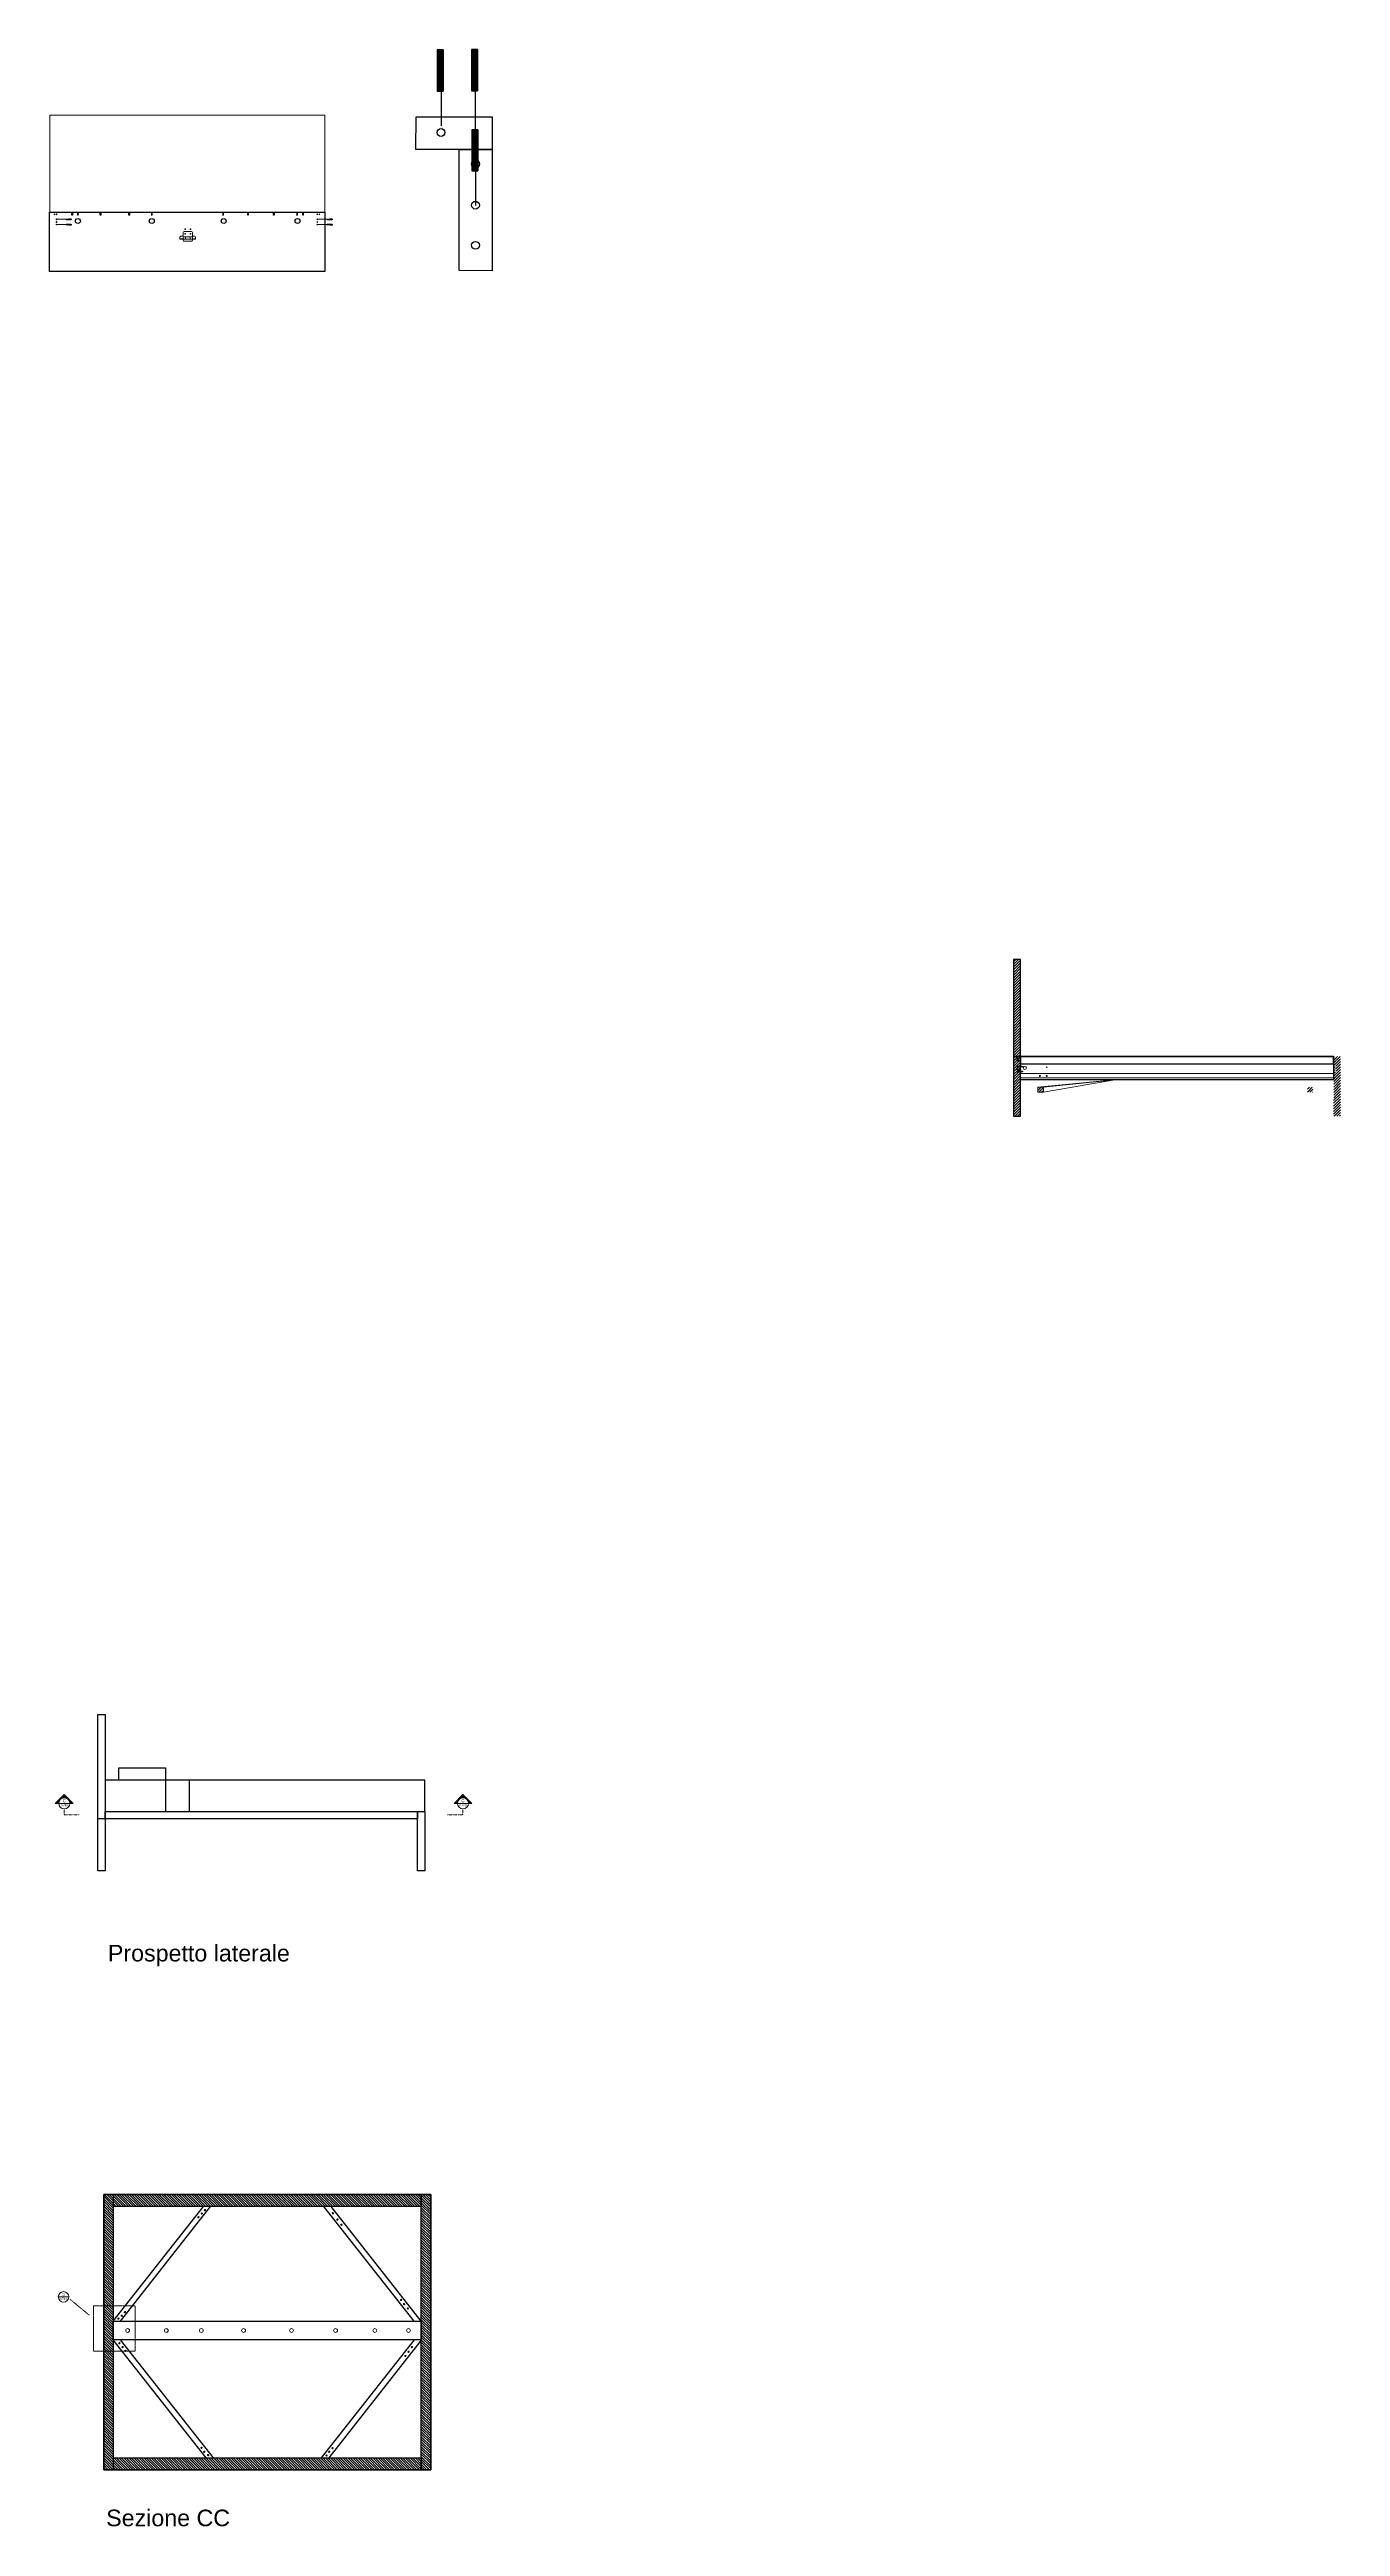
# Model space of a CAD drawing. Header units: millimetres. Extents: x -65822 to 124962, y -17646 to 50330.
# Drawn here: x 5675 to 13926, y 1376 to 17208 of the extents above; entities that cross this region are included whole.
import ezdxf
from ezdxf.enums import TextEntityAlignment as Align

# ---------------------------------------------------------------- set-up
doc = ezdxf.new("R2010")
doc.units = ezdxf.units.MM
doc.header["$MEASUREMENT"] = 0
doc.linetypes.add('DASHDOT', pattern=[1, 0.5, -0.25, 0, -0.25])
doc.linetypes.add('HIDDEN', pattern=[0.375, 0.25, -0.125])
for name, color, linetype, lineweight in [('A-ANNO-SYMB', 3, 'Continuous', 18), ('Arredi', 3, 'Continuous', 30), ('Dettagli', 210, 'Continuous', 5), ('qqqq', 5, 'Continuous', 30), ('Simbologia', 2, 'DASHDOT', 18), ('Tratteggi', 2, 'HIDDEN', 15)]:
    doc.layers.add(name, color=color, linetype=linetype, lineweight=lineweight)
doc.layers.add('Testo', color=1, linetype='Continuous')
doc.styles.add('ARIAL', font='Arial.ttf')
doc.styles.get("Standard").update_dxf_attribs({"font": 'Arial.ttf'})
pattern_1 = [(315, (4611.749, 19039.643), (7.954951, 7.954951), [])]

# ---------------------------------------------------------------- blocks, each defined once
blk = doc.blocks.new('DETAGLI')
at = {"layer": 'A-ANNO-SYMB', "linetype": 'Continuous'}
blk.add_line((486.7, 356.2), (504.8, 356.2), dxfattribs=at)
blk.add_circle((495.7, 356.2), 9.05, dxfattribs=at)
for tag, p in [('SEZIONE', (495.7, 354.7)), ('TAVOLA', (495.7, 362.8))]:
    blk.add_attdef(tag, text='', height=5, dxfattribs=at).set_placement(p, align=Align.TOP_CENTER)
blk = doc.blocks.new('SYMBOL')
at = {"layer": 'A-ANNO-SYMB', "linetype": 'Continuous', "lineweight": 20}
h = blk.add_hatch(color=256, dxfattribs=at)
h.dxf.hatch_style = 1
h.paths.add_polyline_path([(11.206, 4.948), (11.316, 4.948, -1), (11.678, 4.948), (11.788, 4.948), (11.497, 5.241)])
at = {"linetype": 'Continuous', "lineweight": 20}
blk.add_line((11.316, 4.948), (11.678, 4.948), dxfattribs=at)
at = {"layer": 'A-ANNO-SYMB', "linetype": 'Continuous', "lineweight": 20}
for p, q in [((11.206, 4.948), (11.497, 5.241)), ((11.316, 4.948), (11.206, 4.948)), ((11.788, 4.948), (11.497, 5.241)), ((11.678, 4.948), (11.788, 4.948))]:
    blk.add_line(p, q, dxfattribs=at)
blk.add_circle((11.497, 4.948), 0.181, dxfattribs=at)
for tag, p in [('SEZIONE', (11.497, 4.918)), ('TAVOLA', (11.497, 5.08))]:
    blk.add_attdef(tag, text='', height=0.1, dxfattribs=at).set_placement(p, align=Align.TOP_CENTER)

msp = doc.modelspace()

# ---------------------------------------------------------------- hatches: boundary and pattern name
at = {"layer": 'Dettagli'}
h = msp.add_hatch(dxfattribs=at)
h.set_pattern_fill('ANSI31', color=256, scale=90, angle=-90)
h.set_pattern_definition(pattern_1)
h.paths.add_polyline_path([(8051, 3422), (8051, 3499), (6081, 3499), (6081, 3422)])
h.paths.add_polyline_path([(8051, 1739), (8051, 1815), (6081, 1815), (6081, 1739)])
h.paths.add_polyline_path([(6081, 1739), (6081, 3499), (6021, 3499), (6021, 3422), (6021, 1739)])
h = msp.add_hatch(dxfattribs=at)
h.set_pattern_fill('ANSI31', color=256, scale=90, angle=-90)
h.set_pattern_definition(pattern_1)
h.paths.add_polyline_path([(8111, 3499), (8051, 3499), (8051, 3422), (8051, 1739), (8111, 1739)])
at = {"layer": 'qqqq'}
h = msp.add_hatch(dxfattribs=at)
h.set_pattern_fill('ANSI31', color=0, scale=97)
h.set_pattern_definition([(45, (-6909.345, -12513.192), (-8.5736697, 8.5736697), [])])
h.paths.add_polyline_path([(11881, 11391), (11836, 11391), (11836, 10771), (11881, 10771)])
h.paths.add_polyline_path([(11881, 10673), (11877, 10673), (11877, 10674, -0.469008), (11877, 10681), (11877, 10679), (11881, 10679), (11881, 10687), (11860, 10687), (11860, 10690), (11881, 10690), (11881, 10705), (11877, 10705), (11877, 10706, -0.469008), (11877, 10713), (11877, 10711), (11881, 10711), (11881, 10746), (11860, 10746), (11860, 10749), (11881, 10749), (11881, 10771), (11861, 10771, -0.396733), (11855, 10771), (11836, 10771), (11836, 10391), (11881, 10391)])
h.paths.add_polyline_path([(11859, 10678), (11856, 10676), (11859, 10675, -0.158696)], flags=16)
h.paths.add_polyline_path([(11859, 10678), (11862, 10678), (11864, 10678), (11866, 10678), (11868, 10678), (11871, 10678), (11873, 10678), (11875, 10678, 0.266572), (11876, 10674), (11874, 10674), (11871, 10674), (11869, 10674), (11866, 10674), (11864, 10674), (11862, 10674), (11860, 10674, -0.254029)], flags=16)
h.paths.add_polyline_path([(11861, 10678), (11863, 10678), (11866, 10678), (11868, 10678), (11870, 10678), (11872, 10678), (11873, 10678, 0.23266), (11874, 10674), (11872, 10674), (11870, 10674), (11867, 10674), (11865, 10674), (11862, 10674), (11862, 10674, -0.221988)], flags=0)
h.paths.add_polyline_path([(11859, 10709), (11856, 10708), (11859, 10706, -0.158696)], flags=16)
h.paths.add_polyline_path([(11859, 10710), (11862, 10710), (11864, 10710), (11866, 10710), (11868, 10710), (11871, 10710), (11873, 10710), (11875, 10710, 0.266572), (11876, 10706), (11874, 10706), (11871, 10706), (11869, 10706), (11866, 10706), (11864, 10706), (11862, 10706), (11860, 10706, -0.254029)], flags=16)
h.paths.add_polyline_path([(11861, 10710), (11863, 10710), (11866, 10710), (11868, 10710), (11870, 10710), (11872, 10710), (11873, 10710, 0.23266), (11874, 10706), (11872, 10706), (11870, 10706), (11867, 10706), (11865, 10706), (11862, 10706), (11862, 10706, -0.221988)], flags=0)
h.paths.add_polyline_path([(11858, 10758), (11859, 10756), (11860, 10758, -0.158696)], flags=16)
h.paths.add_polyline_path([(11857, 10759), (11857, 10761), (11857, 10763), (11857, 10765), (11857, 10768), (11857, 10770), (11857, 10768, 0.252715), (11861, 10769), (11861, 10768), (11861, 10766), (11861, 10764), (11861, 10761), (11861, 10759, -0.254029)], flags=16)
h.paths.add_polyline_path([(11857, 10763), (11857, 10765), (11857, 10767, 0.23013), (11861, 10768), (11861, 10766), (11861, 10764), (11861, 10762), (11861, 10761, -0.221988), (11857, 10761)], flags=0)
h.paths.add_polyline_path([(13926, 10771), (13881, 10771), (13881, 10749), (13901, 10749), (13901, 10746), (13881, 10746), (13881, 10726), (13881, 10709), (13884, 10709), (13886, 10710), (13886, 10710), (13884, 10710), (13884, 10707), (13884, 10690), (13901, 10690), (13901, 10687), (13881, 10687), (13881, 10677), (13884, 10677), (13886, 10678), (13886, 10678), (13884, 10678), (13884, 10675), (13881, 10391), (13926, 10391)])
h.paths.add_polyline_path([(13902, 10675), (13905, 10676), (13902, 10678, -0.158696)], flags=16)
h.paths.add_polyline_path([(13899, 10674), (13896, 10674), (13894, 10674), (13891, 10674), (13889, 10674), (13887, 10674), (13885, 10674), (13887, 10674, 0.24604), (13888, 10678), (13889, 10678), (13891, 10678), (13893, 10678), (13895, 10678), (13898, 10678), (13900, 10678), (13902, 10678, -0.254029), (13901, 10674)], flags=16)
h.paths.add_polyline_path([(13900, 10678), (13899, 10678, -0.22364), (13899, 10674), (13899, 10674, 0.221988)], flags=0)
h.paths.add_polyline_path([(13895, 10674), (13892, 10674), (13890, 10674), (13888, 10674, 0.228766), (13889, 10678), (13890, 10678), (13893, 10678), (13895, 10678), (13898, 10678, -0.225205), (13897, 10674)], flags=0)
h.paths.add_polyline_path([(13902, 10706), (13905, 10708), (13902, 10709, -0.158696)], flags=16)
h.paths.add_polyline_path([(13899, 10706), (13896, 10706), (13894, 10706), (13891, 10706), (13889, 10706), (13887, 10706), (13885, 10706), (13887, 10706, 0.24604), (13888, 10710), (13889, 10710), (13891, 10710), (13893, 10710), (13895, 10710), (13898, 10710), (13900, 10710), (13902, 10710, -0.254029), (13901, 10706)], flags=16)
h.paths.add_polyline_path([(13900, 10710), (13899, 10710, -0.22364), (13899, 10706), (13899, 10706, 0.221988)], flags=0)
h.paths.add_polyline_path([(13895, 10706), (13892, 10706), (13890, 10706), (13888, 10706, 0.228766), (13889, 10710), (13890, 10710), (13893, 10710), (13895, 10710), (13898, 10710, -0.225205), (13897, 10706)], flags=0)
h.paths.add_polyline_path([(12027, 10576), (11992, 10576), (11992, 10544), (12027, 10544)])
h.paths.add_polyline_path([(13750, 10575), (13714, 10575), (13714, 10544), (13750, 10544)])

# ---------------------------------------------------------------- linework, layer by layer
at = {"layer": 'Arredi', "color": 0}
for p, q in [((8152, 17206), (8152, 16943)), ((8161, 17206), (8161, 16943)), ((8168, 17206), (8168, 16943)), ((8175, 17206), (8175, 16943)), ((8182, 17206), (8182, 16943)), ((8191, 17206), (8191, 16943)), ((8371, 17208), (8371, 16945)), ((8379, 17208), (8379, 16945)), ((8387, 17208), (8387, 16945)), ((8393, 17208), (8393, 16945)), ((8401, 17208), (8401, 16945)), ((8410, 17208), (8410, 16945)), ((8395, 16945), (8395, 16647)), ((8177, 16939), (8177, 16721)), ((8017, 16570), (8018, 16779)), ((8373, 16696), (8373, 16433)), ((8382, 16696), (8382, 16433)), ((8389, 16696), (8389, 16433)), ((8396, 16696), (8396, 16433)), ((8403, 16696), (8403, 16433)), ((8412, 16696), (8412, 16433)), ((8398, 16429), (8398, 16211)), ((5818, 16169), (5818, 16149)), ((5819, 16169), (5819, 16149)), ((5820, 16169), (5820, 16149)), ((5820, 16169), (5820, 16149)), ((5821, 16169), (5821, 16149)), ((5821, 16169), (5821, 16149)), ((5999, 16169), (5999, 16149)), ((6000, 16169), (6000, 16149)), ((6000, 16169), (6000, 16149)), ((6001, 16169), (6001, 16149)), ((6001, 16169), (6001, 16149)), ((6002, 16169), (6002, 16149)), ((6182, 16169), (6182, 16149)), ((6183, 16169), (6183, 16149)), ((6184, 16169), (6184, 16149)), ((6184, 16169), (6184, 16149)), ((6185, 16169), (6185, 16149)), ((6186, 16169), (6186, 16149)), ((6942, 16169), (6942, 16149)), ((6943, 16169), (6943, 16149)), ((6943, 16169), (6943, 16149)), ((6944, 16169), (6944, 16149)), ((6944, 16169), (6944, 16149)), ((6945, 16169), (6945, 16149)), ((7107, 16169), (7107, 16149)), ((7108, 16169), (7108, 16149)), ((7108, 16169), (7108, 16149)), ((7109, 16169), (7109, 16149)), ((7109, 16169), (7109, 16149)), ((7110, 16169), (7110, 16149)), ((7293, 16169), (7293, 16149)), ((7294, 16169), (7294, 16149)), ((7295, 16169), (7295, 16149)), ((7295, 16169), (7295, 16149)), ((7296, 16169), (7296, 16149)), ((7296, 16169), (7296, 16149)), ((11859, 10709), (11856, 10708)), ((11856, 10708), (11859, 10706)), ((11859, 10678), (11856, 10676)), ((11856, 10676), (11859, 10675)), ((11860, 10710), (11859, 10709)), ((11859, 10710), (11859, 10710)), ((11859, 10706), (11860, 10706)), ((11860, 10678), (11859, 10678)), ((11859, 10678), (11859, 10678)), ((11859, 10674), (11860, 10674)), ((11860, 10749), (11881, 10749)), ((11860, 10749), (11881, 10749)), ((11860, 10748), (11881, 10748)), ((11860, 10748), (11881, 10748)), ((11860, 10747), (11881, 10747)), ((11860, 10746), (11881, 10746)), ((11860, 10690), (11881, 10690)), ((11860, 10689), (11881, 10689)), ((11860, 10689), (11881, 10689)), ((11860, 10688), (11881, 10688)), ((11860, 10687), (11881, 10687)), ((11860, 10687), (11881, 10687)), ((11861, 10710), (11862, 10710)), ((11861, 10678), (11862, 10678)), ((11862, 10706), (11862, 10706)), ((11862, 10674), (11862, 10674)), ((11863, 10710), (11864, 10710)), ((11863, 10678), (11864, 10678)), ((11864, 10706), (11865, 10706)), ((11864, 10674), (11865, 10674)), ((11866, 10710), (11866, 10710)), ((11866, 10706), (11867, 10706)), ((11866, 10678), (11866, 10678)), ((11866, 10674), (11867, 10674)), ((11868, 10710), (11868, 10710)), ((11868, 10678), (11868, 10678)), ((11869, 10706), (11870, 10706)), ((11869, 10674), (11870, 10674)), ((11870, 10710), (11871, 10710)), ((11870, 10678), (11871, 10678)), ((11871, 10706), (11872, 10706)), ((11871, 10674), (11872, 10674)), ((11872, 10710), (11873, 10710)), ((11872, 10678), (11873, 10678)), ((11874, 10706), (11874, 10706)), ((11874, 10674), (11874, 10674)), ((11875, 10710), (11875, 10710)), ((11875, 10678), (11875, 10678)), ((11876, 10706), (11877, 10706)), ((11876, 10674), (11877, 10674)), ((11877, 10705), (11877, 10705)), ((11877, 10674), (11877, 10674))]:
    msp.add_line(p, q, dxfattribs=at)
at = {"layer": 'Arredi', "color": 0, "linetype": 'Continuous'}
for p, q in [((11857, 10770), (11857, 10770)), ((11857, 10767), (11857, 10768)), ((11861, 10768), (11861, 10769)), ((11861, 10766), (11861, 10766)), ((11857, 10765), (11857, 10765)), ((11857, 10763), (11857, 10763)), ((11857, 10761), (11857, 10761)), ((11857, 10759), (11857, 10758)), ((11857, 10758), (11857, 10759)), ((11858, 10758), (11859, 10756)), ((11859, 10756), (11860, 10758)), ((11861, 10764), (11861, 10764)), ((11861, 10761), (11861, 10762)), ((11861, 10759), (11861, 10759))]:
    msp.add_line(p, q, dxfattribs=at)
at = {"layer": 'Arredi'}
for p, q in [((6030, 5899), (5983, 5899)), ((6081, 2689), (6658, 3422)), ((6128, 2689), (6704, 3422)), ((8005, 2689), (7429, 3422)), ((8051, 2689), (7475, 3422)), ((6080, 2570), (6674, 1815)), ((6127, 2569), (6721, 1815)), ((8006, 2569), (7412, 1815)), ((8051, 2567), (7459, 1815))]:
    msp.add_line(p, q, dxfattribs=at)
at = {"layer": 'Arredi', "color": 0}
for points in [[(8191, 16943), (8191, 17206), (8152, 17206), (8152, 16943)], [(8410, 16945), (8410, 17208), (8371, 17208), (8371, 16945)], [(8018, 16779), (8504, 16779), (8503, 16570), (8017, 16570)], [(8412, 16433), (8412, 16696), (8373, 16696), (8373, 16433)], [(8503, 16569), (8503, 15794), (8293, 15795), (8293, 16570)], [(5675, 16169), (7435, 16169), (7435, 15789), (5675, 15789)], [(5818, 16149), (5818, 16169), (5821, 16169), (5821, 16149)], [(5999, 16149), (5999, 16169), (6002, 16169), (6002, 16149)], [(6182, 16149), (6182, 16169), (6186, 16169), (6186, 16149)], [(6942, 16149), (6942, 16169), (6945, 16169), (6945, 16149)], [(7107, 16149), (7107, 16169), (7110, 16169), (7110, 16149)], [(7293, 16149), (7293, 16169), (7296, 16169), (7296, 16149)], [(11836, 11391), (11836, 10771), (11881, 10771), (11881, 11391)], [(11836, 10771), (11836, 10391), (11881, 10391), (11881, 10771)], [(11881, 10726), (13881, 10726), (13881, 10771), (11881, 10771)], [(11881, 10771), (13881, 10771), (13881, 10623), (11881, 10623)], [(11881, 10746), (11860, 10746), (11860, 10749), (11881, 10749)], [(11881, 10687), (11860, 10687), (11860, 10690), (11881, 10690)], [(11877, 10709), (11877, 10707), (11884, 10707), (11884, 10709)], [(11877, 10677), (11877, 10675), (11884, 10675), (11884, 10677)], [(11887, 10711), (11887, 10705), (11887, 10705), (11887, 10711)], [(11887, 10679), (11887, 10673), (11887, 10673), (11887, 10679)], [(11890, 10706), (11890, 10709), (11893, 10709), (11893, 10706)], [(11890, 10675), (11890, 10678), (11893, 10678), (11893, 10675)], [(11893, 10711), (11893, 10705), (11893, 10705), (11893, 10711)], [(11893, 10679), (11893, 10673), (11893, 10673), (11893, 10679)]]:
    msp.add_lwpolyline(points, close=True, dxfattribs=at)
at = {"layer": 'Arredi', "color": 0, "linetype": 'Continuous'}
for points in [[(11857, 10770), (11857, 10771)], [(11857, 10768), (11857, 10770)], [(11857, 10765), (11857, 10767)], [(11861, 10771), (11861, 10769)], [(11861, 10768), (11861, 10766)], [(11861, 10766), (11861, 10764)], [(11857, 10763), (11857, 10765)], [(11857, 10761), (11857, 10763)], [(11857, 10759), (11857, 10761)], [(11861, 10763), (11861, 10762)], [(11861, 10761), (11861, 10759)]]:
    msp.add_lwpolyline(points, dxfattribs=at)
at = {"layer": 'Arredi', "color": 0}
for points in [[(11860, 10710), (11861, 10710)], [(11862, 10706), (11860, 10706)], [(11860, 10678), (11861, 10678)], [(11862, 10674), (11860, 10674)], [(11862, 10710), (11863, 10710)], [(11864, 10706), (11862, 10706)], [(11862, 10678), (11863, 10678)], [(11864, 10674), (11862, 10674)], [(11864, 10710), (11866, 10710)], [(11864, 10678), (11866, 10678)], [(11866, 10706), (11865, 10706)], [(11866, 10674), (11865, 10674)], [(11866, 10710), (11868, 10710)], [(11866, 10678), (11868, 10678)], [(11869, 10706), (11867, 10706)], [(11869, 10674), (11867, 10674)], [(11868, 10710), (11870, 10710)], [(11868, 10678), (11870, 10678)], [(11871, 10706), (11870, 10706)], [(11871, 10674), (11870, 10674)], [(11871, 10710), (11872, 10710)], [(11871, 10678), (11872, 10678)], [(11873, 10706), (11872, 10706)], [(11873, 10674), (11872, 10674)], [(11873, 10710), (11875, 10710)], [(11873, 10678), (11875, 10678)], [(11876, 10706), (11874, 10706)], [(11876, 10674), (11874, 10674)], [(11875, 10710), (11877, 10710), (11877, 10706), (11877, 10706)], [(11875, 10678), (11877, 10678), (11877, 10674), (11877, 10674)], [(11886, 10705), (11877, 10705), (11877, 10711), (11886, 10711)], [(11886, 10673), (11877, 10673), (11877, 10679), (11886, 10679)], [(11886, 10711), (11890, 10711), (11890, 10705), (11886, 10705)], [(11886, 10679), (11890, 10679), (11890, 10673), (11886, 10673)]]:
    msp.add_lwpolyline(points, dxfattribs=at)
at = {"layer": 'Arredi'}
for points in [[(5983, 5567), (5983, 6567), (6030, 6567), (6030, 5567)], [(6117, 6146), (6117, 6225), (6417, 6225), (6417, 6146)], [(8073, 5946), (8073, 6146), (6030, 6146), (6030, 5946)], [(6417, 6146), (6417, 5946), (6570, 5946), (6570, 6146)], [(8026, 5899), (6030, 5899), (6030, 5946), (8026, 5946)], [(8026, 5567), (8026, 5946), (8073, 5946), (8073, 5567)], [(8111, 3499), (6021, 3499), (6021, 1739), (8111, 1739)], [(6081, 3499), (6081, 1739), (6021, 1739), (6021, 3499)], [(8111, 3499), (8111, 1739), (8051, 1739), (8051, 3499)], [(8051, 2689), (8051, 2569), (6081, 2569), (6081, 2689)]]:
    msp.add_lwpolyline(points, close=True, dxfattribs=at)
for points in [[(6021, 3422), (6021, 3499), (8051, 3499), (8051, 3422), (6081, 3422)], [(6081, 1815), (8051, 1815), (8051, 1739), (6021, 1739), (6021, 1815)]]:
    msp.add_lwpolyline(points, dxfattribs=at)
at = {"layer": 'Arredi', "color": 0}
for centre, radius in [((8177, 16678), 24.9), ((8397, 16477), 24.9), ((8397, 16213), 24.9), ((5856, 16112), 15.8), ((6328, 16112), 15.8), ((6788, 16112), 15.8), ((7260, 16112), 15.8), ((8397, 15957), 24.9)]:
    msp.add_circle(centre, radius, dxfattribs=at)
at = {"layer": 'Arredi', "color": 0, "linetype": 'Continuous'}
for centre, start, end in [((11858, 10775), 258.3615, 303.6841), ((11858, 10774), 255.7631, 313.2797), ((11858, 10772), 259.5682, 319.1903), ((11858, 10772), 256.9818, 315.4542), ((11858, 10770), 254.2176, 311.7564), ((11858, 10769), 251.568, 308.4456), ((11858, 10768), 255.4447, 313.3644), ((11858, 10767), 252.812, 309.9741), ((11858, 10765), 250.9361, 307.6855), ((11858, 10765), 248.2339, 304.5505), ((11858, 10763), 252.1845, 309.1977), ((11858, 10762), 249.5037, 306.0012)]:
    msp.add_arc(centre, 4.59, start, end, dxfattribs=at)
at = {"layer": 'Arredi', "color": 0}
for centre, start, end in [((11863, 10708), 159.5037, 216.0012), ((11863, 10677), 159.5037, 216.0012), ((11864, 10708), 162.1845, 219.1977), ((11864, 10677), 162.1845, 219.1977), ((11866, 10708), 160.9361, 217.6855), ((11865, 10708), 158.2339, 214.5505), ((11866, 10677), 160.9361, 217.6855), ((11865, 10677), 158.2339, 214.5505), ((11868, 10708), 162.812, 219.9741), ((11868, 10677), 162.812, 219.9741), ((11868, 10709), 165.4447, 223.3644), ((11868, 10677), 165.4447, 223.3644), ((11870, 10708), 161.568, 218.4456), ((11870, 10677), 161.568, 218.4456), ((11871, 10709), 164.2176, 221.7564), ((11871, 10677), 164.2176, 221.7564), ((11873, 10709), 169.5682, 229.1903), ((11872, 10709), 166.9818, 225.4542), ((11873, 10678), 169.5682, 229.1903), ((11872, 10677), 166.9818, 225.4542), ((11875, 10709), 165.7631, 223.7901), ((11875, 10677), 165.7631, 223.7901), ((11875, 10709), 168.3615, 227.4099), ((11875, 10677), 168.3615, 227.4099), ((11877, 10709), 165.9958, 224.1035), ((11877, 10677), 165.9958, 224.1035), ((11877, 10709), 168.5918, 227.7443), ((11877, 10677), 168.5918, 227.7443), ((11880, 10709), 172.2956, 230.2539), ((11879, 10709), 169.7318, 229.4371), ((11880, 10678), 172.2956, 230.2539), ((11879, 10678), 169.7318, 229.4371)]:
    msp.add_arc(centre, 4.59, start, end, dxfattribs=at)
at = {"layer": 'Dettagli', "color": 0, "linetype": 'Continuous'}
for p, q in [((5854, 16166), (5854, 16167)), ((5854, 16164), (5854, 16164)), ((5854, 16162), (5854, 16162)), ((5854, 16159), (5854, 16160)), ((5854, 16157), (5854, 16158)), ((5854, 16155), (5854, 16155)), ((5854, 16153), (5854, 16153)), ((5854, 16151), (5855, 16151)), ((5854, 16150), (5854, 16151)), ((5855, 16150), (5856, 16148)), ((5856, 16148), (5858, 16151)), ((5859, 16168), (5859, 16168)), ((5859, 16165), (5859, 16166)), ((5859, 16163), (5859, 16164)), ((5859, 16161), (5859, 16161)), ((5859, 16158), (5859, 16159)), ((5859, 16156), (5859, 16156)), ((5859, 16153), (5859, 16154)), ((5859, 16151), (5859, 16152)), ((6326, 16166), (6326, 16167)), ((6326, 16164), (6326, 16164)), ((6326, 16162), (6326, 16162)), ((6326, 16159), (6326, 16160)), ((6326, 16157), (6326, 16158)), ((6326, 16155), (6326, 16155)), ((6326, 16153), (6326, 16153)), ((6326, 16151), (6326, 16151)), ((6326, 16150), (6326, 16151)), ((6327, 16150), (6328, 16148)), ((6328, 16148), (6329, 16151)), ((6330, 16168), (6330, 16168)), ((6330, 16165), (6330, 16166)), ((6330, 16163), (6330, 16164)), ((6330, 16161), (6330, 16161)), ((6330, 16158), (6330, 16159)), ((6330, 16156), (6330, 16156)), ((6330, 16153), (6330, 16154)), ((6330, 16151), (6330, 16152)), ((6782, 16166), (6782, 16167)), ((6782, 16164), (6782, 16164)), ((6782, 16162), (6782, 16162)), ((6782, 16159), (6782, 16160)), ((6782, 16157), (6782, 16158)), ((6782, 16155), (6782, 16155)), ((6782, 16153), (6782, 16153)), ((6782, 16150), (6782, 16151)), ((6783, 16151), (6783, 16151)), ((6783, 16150), (6784, 16148)), ((6784, 16148), (6786, 16151)), ((6787, 16168), (6787, 16168)), ((6787, 16165), (6787, 16166)), ((6787, 16163), (6787, 16164)), ((6787, 16161), (6787, 16161)), ((6787, 16158), (6787, 16159)), ((6787, 16156), (6787, 16156)), ((6787, 16153), (6787, 16154)), ((6787, 16151), (6787, 16152)), ((7256, 16166), (7256, 16167)), ((7256, 16164), (7256, 16164)), ((7256, 16162), (7256, 16162)), ((7256, 16159), (7256, 16160)), ((7256, 16157), (7256, 16158)), ((7256, 16155), (7256, 16155)), ((7256, 16153), (7256, 16153)), ((7256, 16151), (7256, 16151)), ((7256, 16150), (7256, 16151)), ((7256, 16150), (7258, 16148)), ((7258, 16148), (7259, 16151)), ((7260, 16168), (7260, 16168)), ((7260, 16168), (7260, 16168)), ((7260, 16165), (7260, 16166)), ((7260, 16163), (7260, 16164)), ((7260, 16161), (7260, 16161)), ((7260, 16158), (7260, 16159)), ((7260, 16156), (7260, 16156)), ((7260, 16153), (7260, 16154)), ((7260, 16151), (7260, 16152)), ((5780, 16124), (5778, 16123)), ((5778, 16123), (5780, 16121)), ((5781, 16090), (5779, 16089)), ((5779, 16089), (5781, 16087)), ((5780, 16125), (5781, 16125)), ((5781, 16124), (5781, 16124)), ((5781, 16120), (5781, 16120)), ((5782, 16091), (5781, 16090)), ((5781, 16091), (5782, 16091)), ((5782, 16087), (5782, 16087)), ((5783, 16125), (5783, 16125)), ((5783, 16120), (5784, 16120)), ((5784, 16091), (5784, 16091)), ((5784, 16087), (5785, 16087)), ((5785, 16125), (5785, 16125)), ((5786, 16120), (5786, 16120)), ((5786, 16091), (5786, 16091)), ((5787, 16125), (5788, 16125)), ((5787, 16087), (5787, 16087)), ((5788, 16120), (5789, 16120)), ((5788, 16091), (5788, 16091)), ((5789, 16125), (5790, 16125)), ((5789, 16087), (5789, 16087)), ((5790, 16091), (5791, 16091)), ((5791, 16120), (5791, 16120)), ((5791, 16087), (5792, 16087)), ((5792, 16125), (5792, 16125)), ((5793, 16120), (5794, 16120)), ((5793, 16091), (5793, 16091)), ((5794, 16125), (5794, 16125)), ((5794, 16087), (5794, 16087)), ((5795, 16120), (5796, 16120)), ((5795, 16091), (5795, 16091)), ((5796, 16125), (5797, 16125)), ((5796, 16087), (5797, 16087)), ((5797, 16091), (5797, 16091)), ((5798, 16120), (5798, 16120)), ((5798, 16120), (5798, 16120)), ((5799, 16087), (5799, 16087)), ((5799, 16086), (5799, 16086)), ((7449, 16124), (7446, 16123)), ((7446, 16123), (7449, 16121)), ((7450, 16090), (7447, 16089)), ((7447, 16089), (7450, 16087)), ((7449, 16125), (7449, 16125)), ((7450, 16124), (7449, 16124)), ((7450, 16120), (7450, 16120)), ((7451, 16091), (7450, 16091)), ((7450, 16091), (7450, 16091)), ((7450, 16087), (7451, 16087)), ((7451, 16125), (7452, 16125)), ((7452, 16120), (7452, 16120)), ((7452, 16091), (7453, 16091)), ((7453, 16125), (7454, 16125)), ((7453, 16087), (7453, 16087)), ((7454, 16120), (7455, 16120)), ((7454, 16091), (7455, 16091)), ((7455, 16087), (7456, 16087)), ((7456, 16125), (7456, 16125)), ((7457, 16120), (7457, 16120)), ((7457, 16091), (7457, 16091)), ((7458, 16125), (7458, 16125)), ((7458, 16087), (7458, 16087)), ((7459, 16120), (7460, 16120)), ((7459, 16091), (7459, 16091)), ((7460, 16125), (7461, 16125)), ((7460, 16087), (7461, 16087)), ((7461, 16091), (7462, 16091)), ((7462, 16120), (7462, 16120)), ((7462, 16087), (7463, 16087)), ((7463, 16125), (7463, 16125)), ((7463, 16091), (7464, 16091)), ((7464, 16120), (7464, 16120)), ((7465, 16125), (7465, 16125)), ((7465, 16087), (7465, 16087)), ((7466, 16120), (7467, 16120)), ((7466, 16091), (7466, 16091)), ((7467, 16120), (7467, 16120)), ((7467, 16087), (7468, 16087)), ((7468, 16086), (7468, 16086))]:
    msp.add_line(p, q, dxfattribs=at)
at = {"layer": 'Dettagli', "color": 0}
for p, q in [((5717, 16123), (5778, 16123)), ((5717, 16089), (5779, 16089)), ((7385, 16123), (7446, 16123)), ((7385, 16089), (7447, 16089)), ((11992, 10576), (12478, 10623)), ((12027, 10576), (12483, 10623)), ((12483, 10623), (12027, 10544))]:
    msp.add_line(p, q, dxfattribs=at)
for points in [[(5677, 16789), (5677, 16169), (7435, 16169), (7435, 16789)], [(6508, 15996), (6508, 15998), (6529, 15998), (6529, 15996)], [(6529, 15996), (6529, 16012), (6589, 16012), (6589, 15996)], [(6529, 15996), (6529, 16012), (6543, 16012), (6543, 15996)], [(6574, 15996), (6574, 16012), (6589, 16012), (6589, 15996)], [(6589, 15996), (6589, 15998), (6607, 15998), (6607, 15996)], [(13881, 10623), (11881, 10623), (11881, 10663), (13881, 10663)], [(13881, 10623), (11881, 10623), (11881, 10636), (13881, 10636)], [(11992, 10576), (12027, 10576), (12027, 10544), (11992, 10544)]]:
    msp.add_lwpolyline(points, close=True, dxfattribs=at)
at = {"layer": 'Dettagli', "color": 0, "linetype": 'Continuous'}
for points in [[(5854, 16167), (5854, 16168), (5858, 16168), (5858, 16168)], [(5854, 16164), (5854, 16166)], [(5854, 16162), (5854, 16164)], [(5854, 16160), (5854, 16162)], [(5854, 16158), (5854, 16159)], [(5854, 16155), (5854, 16157)], [(5854, 16153), (5854, 16155)], [(5854, 16151), (5854, 16153)], [(5858, 16168), (5858, 16166)], [(5858, 16165), (5858, 16164)], [(5858, 16163), (5858, 16161)], [(5858, 16161), (5858, 16159)], [(5858, 16158), (5858, 16156)], [(5858, 16156), (5858, 16154)], [(5858, 16153), (5858, 16151)], [(6326, 16167), (6326, 16168), (6330, 16168), (6330, 16168)], [(6326, 16164), (6326, 16166)], [(6326, 16162), (6326, 16164)], [(6326, 16160), (6326, 16162)], [(6326, 16158), (6326, 16159)], [(6326, 16155), (6326, 16157)], [(6326, 16153), (6326, 16155)], [(6326, 16151), (6326, 16153)], [(6330, 16168), (6330, 16166)], [(6330, 16165), (6330, 16164)], [(6330, 16163), (6330, 16161)], [(6330, 16161), (6330, 16159)], [(6330, 16158), (6330, 16156)], [(6330, 16156), (6330, 16154)], [(6330, 16153), (6330, 16151)], [(6783, 16167), (6783, 16168), (6786, 16168), (6786, 16168)], [(6783, 16164), (6783, 16166)], [(6783, 16162), (6783, 16164)], [(6783, 16160), (6783, 16162)], [(6783, 16158), (6783, 16159)], [(6783, 16155), (6783, 16157)], [(6783, 16153), (6783, 16155)], [(6783, 16151), (6783, 16153)], [(6786, 16168), (6786, 16166)], [(6786, 16165), (6786, 16164)], [(6786, 16163), (6786, 16161)], [(6786, 16161), (6786, 16159)], [(6786, 16158), (6786, 16156)], [(6786, 16156), (6786, 16154)], [(6786, 16153), (6786, 16151)], [(7256, 16167), (7256, 16168), (7260, 16168), (7260, 16168)], [(7256, 16164), (7256, 16166)], [(7256, 16162), (7256, 16164)], [(7256, 16160), (7256, 16162)], [(7256, 16158), (7256, 16159)], [(7256, 16155), (7256, 16157)], [(7256, 16153), (7256, 16155)], [(7256, 16151), (7256, 16153)], [(7260, 16168), (7260, 16166)], [(7260, 16165), (7260, 16164)], [(7260, 16163), (7260, 16161)], [(7260, 16161), (7260, 16159)], [(7260, 16158), (7260, 16156)], [(7260, 16156), (7260, 16154)], [(7260, 16153), (7260, 16151)], [(5781, 16124), (5783, 16124)], [(5783, 16120), (5781, 16120)], [(5782, 16091), (5783, 16091)], [(5784, 16087), (5782, 16087)], [(5783, 16124), (5785, 16124)], [(5785, 16120), (5784, 16120)], [(5784, 16091), (5786, 16091)], [(5785, 16124), (5787, 16124)], [(5786, 16087), (5785, 16087)], [(5788, 16120), (5786, 16120)], [(5786, 16091), (5788, 16091)], [(5789, 16087), (5787, 16087)], [(5788, 16124), (5789, 16124)], [(5790, 16120), (5788, 16120)], [(5788, 16091), (5790, 16091)], [(5791, 16087), (5789, 16087)], [(5790, 16124), (5792, 16124)], [(5793, 16120), (5791, 16120)], [(5791, 16091), (5793, 16091)], [(5792, 16124), (5794, 16124)], [(5794, 16087), (5792, 16087)], [(5795, 16120), (5793, 16120)], [(5793, 16091), (5795, 16091)], [(5794, 16124), (5796, 16124)], [(5796, 16087), (5794, 16087)], [(5795, 16091), (5797, 16091)], [(5797, 16120), (5796, 16120)], [(5798, 16087), (5796, 16087)], [(5797, 16124), (5798, 16124), (5798, 16120), (5798, 16120)], [(5797, 16091), (5799, 16091), (5799, 16087), (5799, 16087)], [(5807, 16119), (5798, 16119), (5798, 16126), (5807, 16126)], [(5808, 16086), (5799, 16086), (5799, 16092), (5808, 16092)], [(5808, 16126), (5811, 16126), (5811, 16119), (5808, 16119)], [(5808, 16092), (5812, 16092), (5812, 16086), (5808, 16086)], [(7450, 16124), (7451, 16124)], [(7452, 16121), (7450, 16121)], [(7451, 16091), (7452, 16091)], [(7453, 16087), (7451, 16087)], [(7452, 16124), (7453, 16124)], [(7454, 16121), (7452, 16121)], [(7453, 16091), (7454, 16091)], [(7455, 16087), (7453, 16087)], [(7454, 16124), (7456, 16124)], [(7456, 16121), (7455, 16121)], [(7455, 16091), (7457, 16091)], [(7456, 16124), (7458, 16124)], [(7457, 16087), (7456, 16087)], [(7459, 16121), (7457, 16121)], [(7457, 16091), (7459, 16091)], [(7458, 16124), (7460, 16124)], [(7460, 16087), (7458, 16087)], [(7459, 16091), (7461, 16091)], [(7461, 16121), (7460, 16121)], [(7461, 16124), (7463, 16124)], [(7462, 16087), (7461, 16087)], [(7464, 16121), (7462, 16121)], [(7462, 16091), (7463, 16091)], [(7463, 16124), (7465, 16124)], [(7464, 16087), (7463, 16087)], [(7466, 16121), (7464, 16121)], [(7464, 16091), (7466, 16091)], [(7465, 16124), (7467, 16124), (7467, 16121), (7467, 16121)], [(7467, 16087), (7465, 16087)], [(7466, 16091), (7468, 16091), (7468, 16087), (7468, 16087)], [(7476, 16120), (7467, 16120), (7467, 16126), (7476, 16126)], [(7477, 16086), (7468, 16086), (7468, 16092), (7477, 16092)], [(7476, 16126), (7480, 16126), (7480, 16120), (7476, 16120)], [(7477, 16092), (7481, 16092), (7481, 16086), (7477, 16086)]]:
    msp.add_lwpolyline(points, dxfattribs=at)
for points in [[(5798, 16123), (5798, 16121), (5806, 16121), (5806, 16123)], [(5799, 16090), (5799, 16088), (5807, 16088), (5807, 16090)], [(5808, 16126), (5808, 16119), (5809, 16119), (5809, 16126)], [(5809, 16092), (5809, 16086), (5809, 16086), (5809, 16092)], [(5811, 16121), (5811, 16124), (5815, 16124), (5815, 16121)], [(5812, 16088), (5812, 16090), (5816, 16090), (5816, 16088)], [(5815, 16126), (5815, 16119), (5815, 16119), (5815, 16126)], [(5816, 16092), (5816, 16086), (5816, 16086), (5816, 16092)], [(7467, 16123), (7467, 16122), (7475, 16122), (7475, 16123)], [(7468, 16090), (7468, 16088), (7475, 16088), (7475, 16090)], [(7477, 16126), (7477, 16120), (7477, 16120), (7477, 16126)], [(7478, 16092), (7478, 16086), (7478, 16086), (7478, 16092)], [(7480, 16121), (7480, 16124), (7483, 16124), (7483, 16121)], [(7481, 16088), (7481, 16090), (7484, 16090), (7484, 16088)], [(7483, 16126), (7483, 16120), (7484, 16120), (7484, 16126)], [(7484, 16092), (7484, 16086), (7484, 16086), (7484, 16092)]]:
    msp.add_lwpolyline(points, close=True, dxfattribs=at)
at = {"layer": 'Dettagli', "color": 0}
for points in [[(6508, 16009), (6508, 15996), (6607, 15996), (6607, 16009)], [(6523, 16015), (6515, 16015)], [(6529, 16039), (6529, 16020)], [(6529, 15996), (6529, 15990)], [(6583, 16045), (6535, 16045)], [(6589, 16020), (6589, 16039)], [(6589, 15989), (6589, 15996)], [(6601, 16015), (6593, 16015)], [(6534, 15984), (6584, 15984)]]:
    msp.add_lwpolyline(points, dxfattribs=at)
for centre, radius in [((5706, 16155), 2.23), ((5719, 16155), 2.23), ((7386, 16155), 2.23), ((7399, 16155), 2.23), ((5719, 16123), 2.23), ((5719, 16106), 2.23), ((5719, 16089), 2.23), ((6542, 16060), 2.23), ((6542, 16031), 2.23), ((6576, 16060), 2.23), ((6576, 16031), 2.23), ((7386, 16123), 2.23), ((7386, 16106), 2.23), ((7386, 16089), 2.23), ((11908, 10699), 10), ((12005, 10648), 3.45), ((12005, 10648), 2.23), ((12048, 10648), 3.45), ((12048, 10703), 2.23), ((12048, 10648), 2.23)]:
    msp.add_circle(centre, radius, dxfattribs=at)
at = {"layer": 'Dettagli'}
for centre, radius in [((6626, 3353), 4.19), ((6649, 3377), 4.19), ((6668, 3399), 4.19), ((7486, 3378), 4.19), ((7515, 3338), 4.19), ((7540, 3305), 4.19), ((6115, 2705), 4.19), ((6136, 2723), 4.19), ((6157, 2747), 4.19), ((7922, 2824), 4.19), ((7941, 2798), 4.19), ((7965, 2770), 4.19), ((6121, 2547), 4.19), ((6174, 2629), 12.3), ((6421, 2629), 12.3), ((6645, 2629), 12.3), ((6915, 2629), 12.3), ((7221, 2629), 12.3), ((7503, 2629), 12.3), ((7754, 2629), 12.3), ((7969, 2629), 12.3), ((6142, 2523), 4.19), ((6160, 2499), 4.19), ((7949, 2466), 4.19), ((7970, 2493), 4.19), ((7991, 2523), 4.19), ((6646, 1878), 4.19), ((6664, 1854), 4.19), ((6688, 1833), 4.19), ((7445, 1830), 4.19), ((7463, 1854), 4.19), ((7483, 1877), 4.19)]:
    msp.add_circle(centre, radius, dxfattribs=at)
at = {"layer": 'Dettagli', "color": 0, "linetype": 'Continuous'}
for centre, start, end in [((5855, 16171), 262.2956, 320.2539), ((5855, 16171), 259.7318, 319.4371), ((5855, 16169), 258.5918, 317.7443), ((5855, 16168), 255.9958, 314.1035), ((5855, 16167), 258.3615, 317.4099), ((5855, 16166), 255.7631, 313.7901), ((5855, 16164), 259.5682, 319.1903), ((5855, 16164), 256.9818, 315.4542), ((5855, 16162), 254.2176, 311.7564), ((5856, 16162), 251.568, 308.4456), ((5855, 16160), 255.4447, 313.3644), ((5856, 16159), 252.812, 309.9741), ((5856, 16158), 250.9361, 307.6855), ((5856, 16157), 248.2339, 304.5505), ((5856, 16155), 252.1845, 309.1977), ((5856, 16155), 249.5037, 306.0012), ((6326, 16171), 262.2956, 320.2539), ((6326, 16171), 259.7318, 319.4371), ((6327, 16169), 258.5918, 317.7443), ((6327, 16168), 255.9958, 314.1035), ((6327, 16167), 258.3615, 317.4099), ((6327, 16166), 255.7631, 313.7901), ((6327, 16164), 259.5682, 319.1903), ((6327, 16164), 256.9818, 315.4542), ((6327, 16162), 254.2176, 311.7564), ((6327, 16162), 251.568, 308.4456), ((6327, 16160), 255.4447, 313.3644), ((6327, 16159), 252.812, 309.9741), ((6327, 16158), 250.9361, 307.6855), ((6327, 16157), 248.2339, 304.5505), ((6327, 16155), 252.1845, 309.1977), ((6327, 16155), 249.5037, 306.0012), ((6783, 16171), 262.2956, 320.2539), ((6783, 16171), 259.7318, 319.4371), ((6783, 16169), 258.5918, 317.7443), ((6784, 16168), 255.9958, 314.1035), ((6783, 16167), 258.3615, 317.4099), ((6784, 16166), 255.7631, 313.7901), ((6783, 16164), 259.5682, 319.1903), ((6783, 16164), 256.9818, 315.4542), ((6784, 16162), 254.2176, 311.7564), ((6784, 16162), 251.568, 308.4456), ((6784, 16160), 255.4447, 313.3644), ((6784, 16159), 252.812, 309.9741), ((6784, 16158), 250.9361, 307.6855), ((6784, 16157), 248.2339, 304.5505), ((6784, 16155), 252.1845, 309.1977), ((6784, 16155), 249.5037, 306.0012), ((7256, 16171), 262.2956, 320.2539), ((7256, 16171), 259.7318, 319.4371), ((7257, 16169), 258.5918, 317.7443), ((7257, 16168), 255.9958, 314.1035), ((7257, 16167), 258.3615, 317.4099), ((7257, 16166), 255.7631, 313.7901), ((7256, 16164), 259.5682, 319.1903), ((7257, 16164), 256.9818, 315.4542), ((7257, 16162), 254.2176, 311.7564), ((7257, 16162), 251.568, 308.4456), ((7257, 16160), 255.4447, 313.3644), ((7257, 16159), 252.812, 309.9741), ((7257, 16158), 250.9361, 307.6855), ((7257, 16157), 248.2339, 304.5505), ((7257, 16155), 252.1845, 309.1977), ((7257, 16155), 249.5037, 306.0012), ((5785, 16123), 162.1845, 219.1977), ((5785, 16123), 159.5037, 216.0012), ((5786, 16090), 162.1845, 219.1977), ((5785, 16089), 159.5037, 216.0012), ((5787, 16123), 158.2339, 214.5505), ((5787, 16123), 160.9361, 217.6855), ((5788, 16089), 158.2339, 214.5505), ((5788, 16090), 160.9361, 217.6855), ((5790, 16123), 165.4447, 223.3644), ((5789, 16123), 162.812, 219.9741), ((5790, 16090), 162.812, 219.9741), ((5791, 16090), 165.4447, 223.3644), ((5792, 16123), 164.2176, 221.7564), ((5792, 16123), 161.568, 218.4456), ((5793, 16090), 164.2176, 221.7564), ((5792, 16090), 161.568, 218.4456), ((5794, 16124), 166.9818, 225.4542), ((5794, 16124), 169.5682, 229.1903), ((5795, 16090), 166.9818, 225.4542), ((5795, 16090), 169.5682, 229.1903), ((5797, 16124), 168.3615, 227.4099), ((5796, 16123), 165.7631, 223.7901), ((5798, 16090), 168.3615, 227.4099), ((5797, 16090), 165.7631, 223.7901), ((5799, 16124), 168.5918, 227.7443), ((5798, 16123), 165.9958, 224.1035), ((5800, 16090), 168.5918, 227.7443), ((5799, 16090), 165.9958, 224.1035), ((5801, 16124), 169.7318, 229.4371), ((5801, 16124), 172.2956, 230.2539), ((5802, 16090), 172.2956, 230.2539), ((5802, 16090), 169.7318, 229.4371), ((7454, 16123), 162.1845, 219.1977), ((7453, 16123), 159.5037, 216.0012), ((7455, 16090), 162.1845, 219.1977), ((7454, 16090), 159.5037, 216.0012), ((7456, 16123), 158.2339, 214.5505), ((7456, 16123), 160.9361, 217.6855), ((7457, 16090), 160.9361, 217.6855), ((7457, 16089), 158.2339, 214.5505), ((7458, 16123), 162.812, 219.9741), ((7458, 16124), 165.4447, 223.3644), ((7459, 16090), 162.812, 219.9741), ((7459, 16090), 165.4447, 223.3644), ((7461, 16123), 164.2176, 221.7564), ((7460, 16123), 161.568, 218.4456), ((7462, 16090), 164.2176, 221.7564), ((7461, 16090), 161.568, 218.4456), ((7463, 16124), 169.5682, 229.1903), ((7462, 16124), 166.9818, 225.4542), ((7464, 16090), 169.5682, 229.1903), ((7463, 16090), 166.9818, 225.4542), ((7465, 16124), 165.7631, 223.7901), ((7465, 16124), 168.3615, 227.4099), ((7466, 16090), 165.7631, 223.7901), ((7467, 16124), 165.9958, 224.1035), ((7466, 16090), 168.3615, 227.4099), ((7468, 16124), 168.5918, 227.7443), ((7468, 16090), 165.9958, 224.1035), ((7468, 16090), 168.5918, 227.7443), ((7470, 16124), 172.2956, 230.2539), ((7469, 16124), 169.7318, 229.4371), ((7471, 16091), 172.2956, 230.2539), ((7470, 16090), 169.7318, 229.4371)]:
    msp.add_arc(centre, 4.59, start, end, dxfattribs=at)
at = {"layer": 'Dettagli', "color": 0}
for centre, start, end in [((6517, 16006), 103.0065, 161.684), ((6520, 16023), 290.1879, 339.9201), ((6537, 16037), 106.8962, 162.0588), ((6580, 16037), 14.9508, 73.1038), ((6597, 16023), 197.3771, 244.5743), ((6580, 15992), 23.101, 24.4648), ((6597, 16023), 295.1293, 295.8188), ((6599, 16006), 21.8451, 73.1879), ((6537, 15992), 197.9412, 247.372), ((6580, 15992), 292.628, 336.899)]:
    msp.add_arc(centre, 9.03, start, end, dxfattribs=at)
at = {"layer": 'Simbologia'}
for p, q in [((5769, 5963), (5769, 5924)), ((5769, 5924), (5867, 5924)), ((5784, 5948), (5784, 5948)), ((8317, 5924), (8219, 5924)), ((8302, 5948), (8302, 5948)), ((8317, 5963), (8317, 5924)), ((5804, 2830), (5930, 2726))]:
    msp.add_line(p, q, dxfattribs=at)
at = {"layer": 'Tratteggi', "color": 0}
msp.add_lwpolyline([(5956, 2787), (6222, 2787), (6222, 2497), (5956, 2497)], close=True, dxfattribs=at)

# ---------------------------------------------------------------- block references
at = {"layer": 'Simbologia', "linetype": 'Continuous', "lineweight": 20}
ref = msp.add_blockref('SYMBOL', (8021, 5029), dxfattribs=dict(at, xscale=-195.8928683863769, yscale=195.8928683863769, zscale=195.8928683863769))
ref.add_attrib('SEZIONE', 'C', dxfattribs={"layer": '0', "linetype": 'Continuous', "lineweight": 20, "height": 19.6, "style": 'ARIAL'}).set_placement((5769, 6025), align=Align.TOP_CENTER)
ref.add_attrib('TAVOLA', 'A740', dxfattribs={"layer": '0', "linetype": 'Continuous', "lineweight": 20, "height": 14.7, "style": 'ARIAL'}).set_placement((5770, 5993), align=Align.TOP_CENTER)
ref = msp.add_blockref('SYMBOL', (6065, 5029), dxfattribs=dict(at, xscale=195.8928683863769, yscale=195.8928683863769, zscale=195.8928683863769))
ref.add_attrib('SEZIONE', 'C', dxfattribs={"layer": '0', "linetype": 'Continuous', "lineweight": 20, "height": 19.6, "style": 'ARIAL'}).set_placement((8317, 6025), align=Align.TOP_CENTER)
ref.add_attrib('TAVOLA', 'A740', dxfattribs={"layer": '0', "linetype": 'Continuous', "lineweight": 20, "height": 14.7, "style": 'ARIAL'}).set_placement((8317, 5993), align=Align.TOP_CENTER)
at = {"layer": 'Simbologia'}
ref = msp.add_blockref('DETAGLI', (3925, 1522), dxfattribs=dict(at, xscale=3.710728423342698, yscale=3.710728423342698, zscale=3.710728423342698))
ref.add_attrib('SEZIONE', 'A741', dxfattribs={"layer": 'A-ANNO-SYMB', "linetype": 'Continuous', "height": 14.8, "style": 'ARIAL'}).set_placement((5764, 2838), align=Align.TOP_CENTER)
ref.add_attrib('TAVOLA', '3', dxfattribs={"layer": 'A-ANNO-SYMB', "linetype": 'Continuous', "height": 18.6, "style": 'ARIAL'}).set_placement((5764, 2868), align=Align.TOP_CENTER)

# ---------------------------------------------------------------- texts
at = {"layer": 'Testo', "attachment_point": 1}
for s, insert, char_height in [('Prospetto laterale', (6048, 5094), 106.21), ('Sezione CC', (6037, 1484), 106.2)]:
    msp.add_mtext_dynamic_manual_height_columns(s, width=1421.23, gutter_width=25, heights=[0], dxfattribs=dict(at, insert=insert, char_height=char_height))

doc.saveas('drawing.dxf')
